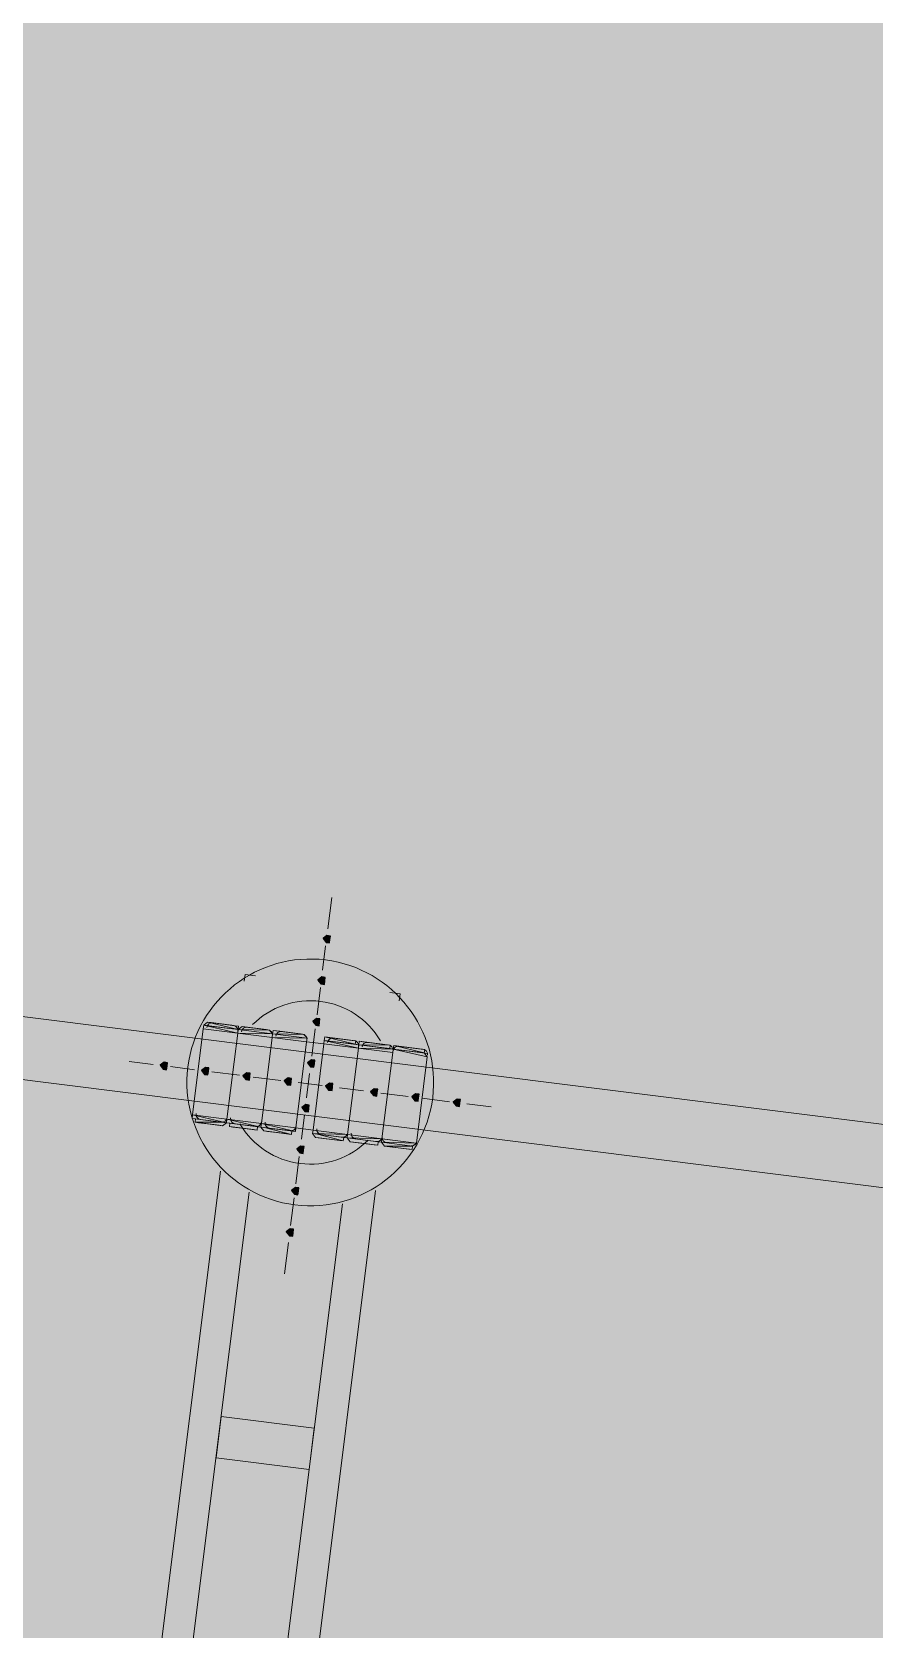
# Model space of a CAD drawing. Header units: metres. Extents: x -4 to 509425, y 7549 to 4732445.
# Drawn here: x 475989.412 to 475991.465, y 4719754.447 to 4719758.336 of the extents above; entities that cross this region are included whole.
import ezdxf

# ---------------------------------------------------------------- set-up
doc = ezdxf.new("R2010")
doc.units = ezdxf.units.M
doc.header["$LTSCALE"] = 0.01
doc.header["$MEASUREMENT"] = 0
doc.layers.get('0').update_dxf_attribs({"lineweight": 0})
doc.layers.add('_SUBESTACIÓN', color=1, linetype='Continuous')
doc.layers.add('SUBESTACION LA VID', color=253, linetype='Continuous')

# ---------------------------------------------------------------- blocks, each defined once
blk = doc.blocks.new('A$Cfff6051d')
at = {"layer": 'SUBESTACION LA VID', "transparency": 33554687}
h = blk.add_hatch(color=256, dxfattribs=at)
h.dxf.hatch_style = 2
h.paths.add_polyline_path([(475990.1388, 4719756.1262), (475990.1398, 4719756.1346), (475990.1314, 4719756.1357), (475990.122, 4719756.1283), (475990.1293, 4719756.1189), (475990.1377, 4719756.1178)])
h = blk.add_hatch(color=256, dxfattribs=at)
h.dxf.hatch_style = 2
h.paths.add_polyline_path([(475990.1261, 4719756.0254), (475990.1272, 4719756.0338), (475990.1188, 4719756.0349), (475990.1093, 4719756.0275), (475990.1167, 4719756.0181), (475990.1251, 4719756.017)])
h = blk.add_hatch(color=256, dxfattribs=at)
h.dxf.hatch_style = 2
h.paths.add_polyline_path([(475990.1135, 4719755.9246), (475990.1145, 4719755.933), (475990.1061, 4719755.9341), (475990.0967, 4719755.9267), (475990.104, 4719755.9173), (475990.1124, 4719755.9162)])
h = blk.add_hatch(color=256, dxfattribs=at)
h.dxf.hatch_style = 2
h.paths.add_polyline_path([(475989.7417, 4719755.8176), (475989.7428, 4719755.826), (475989.7344, 4719755.8271), (475989.7249, 4719755.8198), (475989.7323, 4719755.8103), (475989.7407, 4719755.8092)])
h = blk.add_hatch(color=256, dxfattribs=at)
h.dxf.hatch_style = 2
h.paths.add_polyline_path([(475989.8425, 4719755.805), (475989.8436, 4719755.8134), (475989.8352, 4719755.8145), (475989.8257, 4719755.8071), (475989.8331, 4719755.7977), (475989.8415, 4719755.7966)])
h = blk.add_hatch(color=256, dxfattribs=at)
h.dxf.hatch_style = 2
h.paths.add_polyline_path([(475989.9433, 4719755.7924), (475989.9444, 4719755.8008), (475989.936, 4719755.8018), (475989.9265, 4719755.7945), (475989.9339, 4719755.785), (475989.9423, 4719755.784)])
h = blk.add_hatch(color=256, dxfattribs=at)
h.dxf.hatch_style = 2
h.paths.add_polyline_path([(475990.1008, 4719755.8238), (475990.1019, 4719755.8322), (475990.0935, 4719755.8333), (475990.084, 4719755.8259), (475990.0914, 4719755.8165), (475990.0998, 4719755.8154)])
h = blk.add_hatch(color=256, dxfattribs=at)
h.dxf.hatch_style = 2
h.paths.add_polyline_path([(475990.0441, 4719755.7797), (475990.0452, 4719755.7881), (475990.0368, 4719755.7892), (475990.0273, 4719755.7818), (475990.0347, 4719755.7724), (475990.0431, 4719755.7713)])
h = blk.add_hatch(color=256, dxfattribs=at)
h.dxf.hatch_style = 2
h.paths.add_polyline_path([(475990.1449, 4719755.7671), (475990.146, 4719755.7755), (475990.1376, 4719755.7765), (475990.1281, 4719755.7692), (475990.1355, 4719755.7597), (475990.1439, 4719755.7587)])
h = blk.add_hatch(color=256, dxfattribs=at)
h.dxf.hatch_style = 2
h.paths.add_polyline_path([(475990.2541, 4719755.7534), (475990.2552, 4719755.7618), (475990.2468, 4719755.7629), (475990.2373, 4719755.7555), (475990.2447, 4719755.7461), (475990.2531, 4719755.745)])
h = blk.add_hatch(color=256, dxfattribs=at)
h.dxf.hatch_style = 2
h.paths.add_polyline_path([(475990.0871, 4719755.7146), (475990.0882, 4719755.723), (475990.0798, 4719755.7241), (475990.0703, 4719755.7167), (475990.0777, 4719755.7073), (475990.0861, 4719755.7062)])
h = blk.add_hatch(color=256, dxfattribs=at)
h.dxf.hatch_style = 2
h.paths.add_polyline_path([(475990.3549, 4719755.7408), (475990.356, 4719755.7492), (475990.3476, 4719755.7502), (475990.3381, 4719755.7429), (475990.3455, 4719755.7334), (475990.3539, 4719755.7324)])
h = blk.add_hatch(color=256, dxfattribs=at)
h.dxf.hatch_style = 2
h.paths.add_polyline_path([(475990.4557, 4719755.7281), (475990.4568, 4719755.7365), (475990.4484, 4719755.7376), (475990.4389, 4719755.7302), (475990.4463, 4719755.7208), (475990.4547, 4719755.7197)])
h = blk.add_hatch(color=256, dxfattribs=at)
h.dxf.hatch_style = 2
h.paths.add_polyline_path([(475990.0745, 4719755.6138), (475990.0756, 4719755.6222), (475990.0672, 4719755.6233), (475990.0577, 4719755.6159), (475990.0651, 4719755.6065), (475990.0735, 4719755.6054)])
h = blk.add_hatch(color=256, dxfattribs=at)
h.dxf.hatch_style = 2
h.paths.add_polyline_path([(475990.0619, 4719755.513), (475990.0629, 4719755.5214), (475990.0545, 4719755.5225), (475990.0451, 4719755.5151), (475990.0524, 4719755.5057), (475990.0608, 4719755.5046)])
h = blk.add_hatch(color=256, dxfattribs=at)
h.dxf.hatch_style = 2
h.paths.add_polyline_path([(475990.0492, 4719755.4122), (475990.0503, 4719755.4206), (475990.0419, 4719755.4217), (475990.0324, 4719755.4143), (475990.0398, 4719755.4049), (475990.0482, 4719755.4038)])
at = {"layer": 'SUBESTACION LA VID', "lineweight": 15}
for p, q in [((476071.4612, 4719745.6493), (475975.7142, 4719757.6531)), ((476071.4423, 4719745.4981), (475975.6953, 4719757.5019)), ((475990.1335, 4719756.1525), (475990.143, 4719756.2281)), ((475990.1209, 4719756.0517), (475990.1282, 4719756.1105)), ((475990.1072, 4719755.9425), (475990.1156, 4719756.0097)), ((475989.8489, 4719755.9237), (475989.8993, 4719755.9173)), ((475989.8036, 4719755.699), (475989.8299, 4719755.909)), ((475989.8876, 4719755.6884), (475989.914, 4719755.8984)), ((475989.914, 4719755.8984), (475989.8876, 4719755.6884)), ((475989.9329, 4719755.9131), (475989.9833, 4719755.9068)), ((475989.9716, 4719755.6779), (475989.998, 4719755.8879)), ((475989.998, 4719755.8879), (475989.9716, 4719755.6779)), ((475990.0169, 4719755.9026), (475990.0673, 4719755.8963)), ((475990.082, 4719755.8774), (475990.0556, 4719755.6674)), ((475990.0945, 4719755.8417), (475990.103, 4719755.9089)), ((475990.1933, 4719755.8805), (475990.1429, 4719755.8868)), ((475990.2773, 4719755.87), (475990.2269, 4719755.8763)), ((475990.124, 4719755.8721), (475990.0976, 4719755.6621)), ((475990.1816, 4719755.6516), (475990.208, 4719755.8616)), ((475990.208, 4719755.8616), (475990.1816, 4719755.6516)), ((475990.2656, 4719755.641), (475990.292, 4719755.851)), ((475990.292, 4719755.851), (475990.2656, 4719755.641)), ((475990.3613, 4719755.8594), (475990.3025, 4719755.8668)), ((475990.3496, 4719755.6305), (475990.376, 4719755.8405)), ((475989.6493, 4719755.8292), (475989.7081, 4719755.8219)), ((475989.7501, 4719755.8166), (475989.8089, 4719755.8092)), ((475989.8509, 4719755.804), (475989.9181, 4719755.7955)), ((475990.0819, 4719755.7409), (475990.0893, 4719755.7997)), ((475989.9517, 4719755.7913), (475990.0189, 4719755.7829)), ((475990.0609, 4719755.7776), (475990.1197, 4719755.7703)), ((475990.1617, 4719755.765), (475990.2205, 4719755.7576)), ((475990.2625, 4719755.7524), (475990.3297, 4719755.7439)), ((475990.3633, 4719755.7397), (475990.4305, 4719755.7313)), ((475990.4725, 4719755.726), (475990.5313, 4719755.7186)), ((475990.0693, 4719755.6401), (475990.0766, 4719755.6989)), ((475989.8687, 4719755.6737), (475989.8183, 4719755.6801)), ((475989.9527, 4719755.6632), (475989.9023, 4719755.6695)), ((475990.0367, 4719755.6527), (475989.9863, 4719755.659)), ((475990.1123, 4719755.6432), (475990.1627, 4719755.6369)), ((475990.1963, 4719755.6327), (475990.2467, 4719755.6263)), ((475990.2719, 4719755.6232), (475990.3307, 4719755.6158)), ((475990.0556, 4719755.5309), (475990.064, 4719755.5981)), ((475989.8718, 4719755.5624), (475989.4937, 4719752.5467)), ((475989.5757, 4719752.5876), (475989.9422, 4719755.5109)), ((475990.2498, 4719755.515), (475989.8718, 4719752.4993)), ((475990.0429, 4719755.4301), (475990.0514, 4719755.4973)), ((475989.8025, 4719752.5592), (475990.169, 4719755.4825)), ((475990.0282, 4719755.3124), (475990.0377, 4719755.3881))]:
    blk.add_line(p, q, dxfattribs=at)
at = {"layer": 'SUBESTACION LA VID', "lineweight": 0}
for p, q in [((475989.831, 4719755.9174), (475989.914, 4719755.8984)), ((475989.8394, 4719755.9163), (475989.915, 4719755.9068)), ((475989.8405, 4719755.9247), (475989.8993, 4719755.9173)), ((475989.8405, 4719755.9247), (475989.9077, 4719755.9163)), ((475989.8405, 4719755.9247), (475989.9077, 4719755.9163)), ((475989.8405, 4719755.9247), (475989.9077, 4719755.9163)), ((475989.8405, 4719755.9247), (475989.9077, 4719755.9163)), ((475989.8405, 4719755.9247), (475989.9077, 4719755.9163)), ((475989.8405, 4719755.9247), (475989.915, 4719755.9068)), ((475989.9245, 4719755.9142), (475989.9833, 4719755.9068)), ((475989.9245, 4719755.9142), (475989.9917, 4719755.9058)), ((475989.9245, 4719755.9142), (475989.9917, 4719755.9058)), ((475989.9245, 4719755.9142), (475989.9917, 4719755.9058)), ((475989.8299, 4719755.909), (475989.998, 4719755.8879)), ((475989.8299, 4719755.909), (475990.082, 4719755.8774)), ((475989.915, 4719755.9068), (475989.9917, 4719755.9058)), ((475989.915, 4719755.9068), (475989.999, 4719755.8963)), ((475989.915, 4719755.9068), (475989.999, 4719755.8963)), ((475989.998, 4719755.8879), (475990.083, 4719755.8858)), ((475989.999, 4719755.8963), (475990.083, 4719755.8858)), ((475990.0001, 4719755.9047), (475990.0757, 4719755.8952)), ((475990.0085, 4719755.9037), (475990.0757, 4719755.8952)), ((475990.0169, 4719755.9026), (475990.0757, 4719755.8952)), ((475990.125, 4719755.8805), (475990.2006, 4719755.871)), ((475990.125, 4719755.8805), (475990.2006, 4719755.871)), ((475990.125, 4719755.8805), (475990.209, 4719755.87)), ((475990.1261, 4719755.8889), (475990.2017, 4719755.8794)), ((475990.1261, 4719755.8889), (475990.2006, 4719755.871)), ((475990.1345, 4719755.8879), (475990.2017, 4719755.8794)), ((475990.1345, 4719755.8879), (475990.2017, 4719755.8794)), ((475990.1345, 4719755.8879), (475990.2017, 4719755.8794)), ((475990.2101, 4719755.8784), (475990.2857, 4719755.8689)), ((475990.2185, 4719755.8773), (475990.2773, 4719755.87)), ((475990.2185, 4719755.8773), (475990.2857, 4719755.8689)), ((475990.2185, 4719755.8773), (475990.2857, 4719755.8689)), ((475990.2185, 4719755.8773), (475990.2857, 4719755.8689)), ((475990.2269, 4719755.8763), (475990.2773, 4719755.87)), ((475990.292, 4719755.851), (475990.124, 4719755.8721)), ((475990.208, 4719755.8616), (475990.293, 4719755.8594)), ((475990.209, 4719755.87), (475990.2857, 4719755.8689)), ((475990.209, 4719755.87), (475990.2846, 4719755.8605)), ((475990.209, 4719755.87), (475990.2846, 4719755.8605)), ((475990.209, 4719755.87), (475990.293, 4719755.8594)), ((475990.293, 4719755.8594), (475990.376, 4719755.8405)), ((475990.2941, 4719755.8678), (475990.3697, 4719755.8584)), ((475990.3025, 4719755.8668), (475990.3613, 4719755.8594)), ((475990.3025, 4719755.8668), (475990.3697, 4719755.8584)), ((475990.3025, 4719755.8668), (475990.3697, 4719755.8584)), ((475989.8866, 4719755.68), (475989.8026, 4719755.6906)), ((475989.8876, 4719755.6884), (475989.8036, 4719755.699)), ((475989.8866, 4719755.68), (475989.8036, 4719755.699)), ((475989.8782, 4719755.6811), (475989.8099, 4719755.6811)), ((475989.8771, 4719755.6727), (475989.8099, 4719755.6811)), ((475989.8771, 4719755.6727), (475989.8099, 4719755.6811)), ((475989.8771, 4719755.6727), (475989.8099, 4719755.6811)), ((475989.8687, 4719755.6737), (475989.8099, 4719755.6811)), ((475989.8866, 4719755.68), (475989.811, 4719755.6895)), ((475989.9716, 4719755.6779), (475989.8876, 4719755.6884)), ((475989.9706, 4719755.6695), (475989.8866, 4719755.68)), ((475989.9622, 4719755.6706), (475989.8866, 4719755.68)), ((475989.9611, 4719755.6622), (475989.8939, 4719755.6706)), ((475989.9611, 4719755.6622), (475989.8939, 4719755.6706)), ((475989.9611, 4719755.6622), (475989.8939, 4719755.6706)), ((475989.9611, 4719755.6622), (475989.8939, 4719755.6706)), ((475989.9527, 4719755.6632), (475989.8939, 4719755.6706)), ((475989.9622, 4719755.6706), (475989.895, 4719755.679)), ((475990.0462, 4719755.66), (475989.9706, 4719755.6695)), ((475990.0462, 4719755.66), (475989.9706, 4719755.6695)), ((475990.0546, 4719755.659), (475989.9716, 4719755.6779)), ((475990.0451, 4719755.6516), (475989.9779, 4719755.66)), ((475990.0451, 4719755.6516), (475989.9779, 4719755.66)), ((475990.0451, 4719755.6516), (475989.9779, 4719755.66)), ((475990.0367, 4719755.6527), (475989.9779, 4719755.66)), ((475990.0451, 4719755.6516), (475989.979, 4719755.6684)), ((475990.1816, 4719755.6516), (475990.0966, 4719755.6537)), ((475990.1806, 4719755.6432), (475990.0966, 4719755.6537)), ((475990.1722, 4719755.6442), (475990.0966, 4719755.6537)), ((475990.1722, 4719755.6442), (475990.0966, 4719755.6537)), ((475990.1816, 4719755.6516), (475990.0976, 4719755.6621)), ((475990.1711, 4719755.6358), (475990.1039, 4719755.6442)), ((475990.1711, 4719755.6358), (475990.1039, 4719755.6442)), ((475990.1627, 4719755.6369), (475990.1039, 4719755.6442)), ((475990.1711, 4719755.6358), (475990.105, 4719755.6526)), ((475990.1627, 4719755.6369), (475990.1123, 4719755.6432)), ((475990.2562, 4719755.6337), (475990.1806, 4719755.6432)), ((475990.2562, 4719755.6337), (475990.1806, 4719755.6432)), ((475990.2551, 4719755.6253), (475990.1879, 4719755.6337)), ((475990.2551, 4719755.6253), (475990.1879, 4719755.6337)), ((475990.2551, 4719755.6253), (475990.1879, 4719755.6337)), ((475990.2467, 4719755.6263), (475990.1879, 4719755.6337)), ((475990.3496, 4719755.6305), (475990.2646, 4719755.6326)), ((475990.3402, 4719755.6232), (475990.2646, 4719755.6326)), ((475990.3402, 4719755.6232), (475990.2646, 4719755.6326)), ((475990.3402, 4719755.6232), (475990.2646, 4719755.6326)), ((475990.3402, 4719755.6232), (475990.2719, 4719755.6232)), ((475990.3391, 4719755.6148), (475990.2719, 4719755.6232)), ((475990.3391, 4719755.6148), (475990.2719, 4719755.6232)), ((475990.3307, 4719755.6158), (475990.2719, 4719755.6232)), ((475990.3307, 4719755.6158), (475990.2719, 4719755.6232))]:
    blk.add_line(p, q, dxfattribs=at)
at = {"layer": 'SUBESTACION LA VID', "lineweight": 15}
for points in [[(476071.4423, 4719745.4981), (476071.4612, 4719745.6493), (475975.7142, 4719757.6531), (475975.6953, 4719757.5019), (476071.4423, 4719745.4981)], [(475989.9571, 4719756.0381), (475989.9319, 4719756.0412), (475989.9297, 4719756.0244)], [(475990.2847, 4719755.997), (475990.3099, 4719755.9939), (475990.3078, 4719755.9771)], [(475990.2299, 4719755.6285), (475990.2467, 4719755.6263), (475990.2551, 4719755.6253), (475990.2562, 4719755.6337), (475990.2646, 4719755.6326), (475990.2656, 4719755.641), (475990.2646, 4719755.6326), (475990.2719, 4719755.6232), (475990.3307, 4719755.6158), (475990.3391, 4719755.6148), (475990.3402, 4719755.6232), (475990.3496, 4719755.6305), (475990.376, 4719755.8405), (475990.3686, 4719755.85), (475990.3697, 4719755.8584), (475990.3613, 4719755.8594), (475990.3025, 4719755.8668), (475990.2941, 4719755.8678), (475990.293, 4719755.8594), (475990.292, 4719755.851), (475990.293, 4719755.8594), (475990.2846, 4719755.8605), (475990.2857, 4719755.8689), (475990.2773, 4719755.87), (475990.2269, 4719755.8763), (475990.2185, 4719755.8773), (475990.2101, 4719755.8784), (475990.209, 4719755.87), (475990.208, 4719755.8616), (475990.209, 4719755.87), (475990.2006, 4719755.871), (475990.2017, 4719755.8794), (475990.1933, 4719755.8805), (475990.1429, 4719755.8868), (475990.1345, 4719755.8879), (475990.1261, 4719755.8889), (475990.125, 4719755.8805), (475990.124, 4719755.8721), (475990.082, 4719755.8774), (475990.083, 4719755.8858), (475990.0757, 4719755.8952), (475990.0673, 4719755.8963), (475990.0169, 4719755.9026), (475990.0085, 4719755.9037), (475990.0001, 4719755.9047), (475989.999, 4719755.8963), (475989.998, 4719755.8879), (475989.999, 4719755.8963), (475989.9917, 4719755.9058), (475989.9833, 4719755.9068), (475989.9329, 4719755.9131), (475989.9245, 4719755.9142), (475989.915, 4719755.9068), (475989.914, 4719755.8984), (475989.915, 4719755.9068), (475989.9161, 4719755.9152), (475989.9077, 4719755.9163), (475989.8993, 4719755.9173), (475989.8489, 4719755.9237), (475989.8405, 4719755.9247), (475989.831, 4719755.9174), (475989.8299, 4719755.909), (475989.8036, 4719755.699), (475989.8026, 4719755.6906), (475989.811, 4719755.6895), (475989.8099, 4719755.6811), (475989.8183, 4719755.6801), (475989.8687, 4719755.6737), (475989.8771, 4719755.6727), (475989.8866, 4719755.68), (475989.8876, 4719755.6884), (475989.8866, 4719755.68), (475989.895, 4719755.679), (475989.8939, 4719755.6706), (475989.9023, 4719755.6695), (475989.9527, 4719755.6632), (475989.9611, 4719755.6622), (475989.9622, 4719755.6706), (475989.9706, 4719755.6695), (475989.9716, 4719755.6779), (475989.9706, 4719755.6695), (475989.9779, 4719755.66), (475989.9863, 4719755.659), (475990.0367, 4719755.6527), (475990.0451, 4719755.6516), (475990.0462, 4719755.66), (475990.0546, 4719755.659), (475990.0556, 4719755.6674), (475990.0976, 4719755.6621), (475990.0966, 4719755.6537), (475990.1039, 4719755.6442), (475990.1123, 4719755.6432), (475990.1627, 4719755.6369), (475990.1711, 4719755.6358), (475990.1722, 4719755.6442), (475990.1806, 4719755.6432), (475990.1816, 4719755.6516), (475990.1806, 4719755.6432), (475990.1879, 4719755.6337), (475990.1963, 4719755.6327), (475990.2299, 4719755.6285)], [(475990.1005, 4719754.9365), (475990.0879, 4719754.8357), (475989.8611, 4719754.8641), (475989.8737, 4719754.9649), (475990.1005, 4719754.9365)]]:
    blk.add_lwpolyline(points, dxfattribs=at)
at = {"layer": 'SUBESTACION LA VID'}
for points in [[(475990.1388, 4719756.1262), (475990.1398, 4719756.1346), (475990.1314, 4719756.1357), (475990.122, 4719756.1283), (475990.1293, 4719756.1189), (475990.1377, 4719756.1178)], [(475990.1261, 4719756.0254), (475990.1272, 4719756.0338), (475990.1188, 4719756.0349), (475990.1093, 4719756.0275), (475990.1167, 4719756.0181), (475990.1251, 4719756.017)], [(475990.1135, 4719755.9246), (475990.1145, 4719755.933), (475990.1061, 4719755.9341), (475990.0967, 4719755.9267), (475990.104, 4719755.9173), (475990.1124, 4719755.9162)], [(475989.7417, 4719755.8176), (475989.7428, 4719755.826), (475989.7344, 4719755.8271), (475989.7249, 4719755.8198), (475989.7323, 4719755.8103), (475989.7407, 4719755.8092)], [(475989.8425, 4719755.805), (475989.8436, 4719755.8134), (475989.8352, 4719755.8145), (475989.8257, 4719755.8071), (475989.8331, 4719755.7977), (475989.8415, 4719755.7966)], [(475989.9433, 4719755.7924), (475989.9444, 4719755.8008), (475989.936, 4719755.8018), (475989.9265, 4719755.7945), (475989.9339, 4719755.785), (475989.9423, 4719755.784)], [(475990.1008, 4719755.8238), (475990.1019, 4719755.8322), (475990.0935, 4719755.8333), (475990.084, 4719755.8259), (475990.0914, 4719755.8165), (475990.0998, 4719755.8154)], [(475990.0441, 4719755.7797), (475990.0452, 4719755.7881), (475990.0368, 4719755.7892), (475990.0273, 4719755.7818), (475990.0347, 4719755.7724), (475990.0431, 4719755.7713)], [(475990.1449, 4719755.7671), (475990.146, 4719755.7755), (475990.1376, 4719755.7765), (475990.1281, 4719755.7692), (475990.1355, 4719755.7597), (475990.1439, 4719755.7587)], [(475990.2541, 4719755.7534), (475990.2552, 4719755.7618), (475990.2468, 4719755.7629), (475990.2373, 4719755.7555), (475990.2447, 4719755.7461), (475990.2531, 4719755.745)], [(475990.0871, 4719755.7146), (475990.0882, 4719755.723), (475990.0798, 4719755.7241), (475990.0703, 4719755.7167), (475990.0777, 4719755.7073), (475990.0861, 4719755.7062)], [(475990.3549, 4719755.7408), (475990.356, 4719755.7492), (475990.3476, 4719755.7502), (475990.3381, 4719755.7429), (475990.3455, 4719755.7334), (475990.3539, 4719755.7324)], [(475990.4557, 4719755.7281), (475990.4568, 4719755.7365), (475990.4484, 4719755.7376), (475990.4389, 4719755.7302), (475990.4463, 4719755.7208), (475990.4547, 4719755.7197)], [(475990.0745, 4719755.6138), (475990.0756, 4719755.6222), (475990.0672, 4719755.6233), (475990.0577, 4719755.6159), (475990.0651, 4719755.6065), (475990.0735, 4719755.6054)], [(475990.0619, 4719755.513), (475990.0629, 4719755.5214), (475990.0545, 4719755.5225), (475990.0451, 4719755.5151), (475990.0524, 4719755.5057), (475990.0608, 4719755.5046)], [(475990.0492, 4719755.4122), (475990.0503, 4719755.4206), (475990.0419, 4719755.4217), (475990.0324, 4719755.4143), (475990.0398, 4719755.4049), (475990.0482, 4719755.4038)]]:
    blk.add_lwpolyline(points, close=True, dxfattribs=at)
at = {"layer": 'SUBESTACION LA VID', "lineweight": 0}
for points in [[(475990.1388, 4719756.1262), (475990.1398, 4719756.1346), (475990.1314, 4719756.1357), (475990.122, 4719756.1283), (475990.1293, 4719756.1189), (475990.1377, 4719756.1178)], [(475990.1261, 4719756.0254), (475990.1272, 4719756.0338), (475990.1188, 4719756.0349), (475990.1093, 4719756.0275), (475990.1167, 4719756.0181), (475990.1251, 4719756.017)], [(475990.1135, 4719755.9246), (475990.1145, 4719755.933), (475990.1061, 4719755.9341), (475990.0967, 4719755.9267), (475990.104, 4719755.9173), (475990.1124, 4719755.9162)], [(475989.7417, 4719755.8176), (475989.7428, 4719755.826), (475989.7344, 4719755.8271), (475989.7249, 4719755.8198), (475989.7323, 4719755.8103), (475989.7407, 4719755.8092)], [(475989.8425, 4719755.805), (475989.8436, 4719755.8134), (475989.8352, 4719755.8145), (475989.8257, 4719755.8071), (475989.8331, 4719755.7977), (475989.8415, 4719755.7966)], [(475989.9433, 4719755.7924), (475989.9444, 4719755.8008), (475989.936, 4719755.8018), (475989.9265, 4719755.7945), (475989.9339, 4719755.785), (475989.9423, 4719755.784)], [(475990.1008, 4719755.8238), (475990.1019, 4719755.8322), (475990.0935, 4719755.8333), (475990.084, 4719755.8259), (475990.0914, 4719755.8165), (475990.0998, 4719755.8154)], [(475990.0441, 4719755.7797), (475990.0452, 4719755.7881), (475990.0368, 4719755.7892), (475990.0273, 4719755.7818), (475990.0347, 4719755.7724), (475990.0431, 4719755.7713)], [(475990.1449, 4719755.7671), (475990.146, 4719755.7755), (475990.1376, 4719755.7765), (475990.1281, 4719755.7692), (475990.1355, 4719755.7597), (475990.1439, 4719755.7587)], [(475990.2541, 4719755.7534), (475990.2552, 4719755.7618), (475990.2468, 4719755.7629), (475990.2373, 4719755.7555), (475990.2447, 4719755.7461), (475990.2531, 4719755.745)], [(475990.0871, 4719755.7146), (475990.0882, 4719755.723), (475990.0798, 4719755.7241), (475990.0703, 4719755.7167), (475990.0777, 4719755.7073), (475990.0861, 4719755.7062)], [(475990.3549, 4719755.7408), (475990.356, 4719755.7492), (475990.3476, 4719755.7502), (475990.3381, 4719755.7429), (475990.3455, 4719755.7334), (475990.3539, 4719755.7324)], [(475990.4557, 4719755.7281), (475990.4568, 4719755.7365), (475990.4484, 4719755.7376), (475990.4389, 4719755.7302), (475990.4463, 4719755.7208), (475990.4547, 4719755.7197)], [(475990.0745, 4719755.6138), (475990.0756, 4719755.6222), (475990.0672, 4719755.6233), (475990.0577, 4719755.6159), (475990.0651, 4719755.6065), (475990.0735, 4719755.6054)], [(475990.0619, 4719755.513), (475990.0629, 4719755.5214), (475990.0545, 4719755.5225), (475990.0451, 4719755.5151), (475990.0524, 4719755.5057), (475990.0608, 4719755.5046)], [(475990.0492, 4719755.4122), (475990.0503, 4719755.4206), (475990.0419, 4719755.4217), (475990.0324, 4719755.4143), (475990.0398, 4719755.4049), (475990.0482, 4719755.4038)]]:
    blk.add_lwpolyline(points, close=True, dxfattribs=at)
for points in [[(475989.831, 4719755.9174), (475989.915, 4719755.9068), (475989.831, 4719755.9174)], [(475989.915, 4719755.9068), (475989.999, 4719755.8963), (475989.915, 4719755.9068), (475989.831, 4719755.9174)], [(475989.9245, 4719755.9142), (475989.9917, 4719755.9058), (475989.9245, 4719755.9142)], [(475990.083, 4719755.8858), (475989.999, 4719755.8963), (475989.914, 4719755.8984)], [(475990.0757, 4719755.8952), (475989.999, 4719755.8963), (475990.083, 4719755.8858)], [(475990.0085, 4719755.9037), (475990.0757, 4719755.8952), (475990.0085, 4719755.9037)], [(475990.377, 4719755.8489), (475990.293, 4719755.8594), (475990.209, 4719755.87), (475990.125, 4719755.8805), (475990.208, 4719755.8616)], [(475990.1933, 4719755.8805), (475990.1345, 4719755.8879), (475990.2017, 4719755.8794)], [(475990.2941, 4719755.8678), (475990.3686, 4719755.85), (475990.293, 4719755.8594)], [(475990.293, 4719755.8594), (475990.3686, 4719755.85), (475990.293, 4719755.8594)], [(475990.3025, 4719755.8668), (475990.3613, 4719755.8594), (475990.3025, 4719755.8668)], [(475989.8866, 4719755.68), (475989.8026, 4719755.6906), (475989.8866, 4719755.68)], [(475990.0546, 4719755.659), (475989.9706, 4719755.6695), (475989.8866, 4719755.68), (475989.811, 4719755.6895)], [(475989.8876, 4719755.6884), (475989.9716, 4719755.6779), (475990.0556, 4719755.6674), (475989.9716, 4719755.6779)], [(475989.8876, 4719755.6884), (475989.9706, 4719755.6695), (475990.0546, 4719755.659)], [(475990.0966, 4719755.6537), (475990.1806, 4719755.6432), (475990.2562, 4719755.6337)], [(475990.0966, 4719755.6537), (475990.1806, 4719755.6432), (475990.2562, 4719755.6337)], [(475990.0976, 4719755.6621), (475990.3496, 4719755.6305), (475990.1816, 4719755.6516)], [(475990.2656, 4719755.641), (475990.1806, 4719755.6432), (475990.2646, 4719755.6326)], [(475990.1816, 4719755.6516), (475990.2656, 4719755.641), (475990.3496, 4719755.6305)], [(475990.2467, 4719755.6263), (475990.1963, 4719755.6327), (475990.2467, 4719755.6263)], [(475990.3402, 4719755.6232), (475990.2646, 4719755.6326), (475990.3402, 4719755.6232)]]:
    blk.add_lwpolyline(points, dxfattribs=at)
at = {"layer": 'SUBESTACION LA VID'}
for points in [[(475976.8769, 4719766.927), (475976.8769, 4719766.927), (475976.8959, 4719767.0782), (475976.8959, 4719767.0782), (475976.8959, 4719767.0782), (476072.6239, 4719754.9233), (476072.6239, 4719754.9233), (476072.6239, 4719754.9233), (475976.8769, 4719766.927), (475976.8769, 4719766.927)], [(475976.8959, 4719767.0782), (475976.8959, 4719767.0782), (476072.6239, 4719754.9233), (476072.6239, 4719754.9233), (476072.6239, 4719754.9233), (476072.6429, 4719755.0745), (476072.6429, 4719755.0745), (476072.6429, 4719755.0745), (475976.8959, 4719767.0782), (475976.8959, 4719767.0782)]]:
    blk.add_open_spline(points, degree=3, knots=[0, 0, 0, 0, 1, 1, 1, 2, 2, 2, 3, 3, 3, 3], dxfattribs=at)
at = {"layer": 'SUBESTACION LA VID', "lineweight": 0}
for points in [[(475976.8769, 4719766.927), (475976.8769, 4719766.927), (475976.8959, 4719767.0782), (475976.8959, 4719767.0782), (475976.8959, 4719767.0782), (476072.6239, 4719754.9233), (476072.6239, 4719754.9233), (476072.6239, 4719754.9233), (475976.8769, 4719766.927), (475976.8769, 4719766.927)], [(475976.8959, 4719767.0782), (475976.8959, 4719767.0782), (476072.6239, 4719754.9233), (476072.6239, 4719754.9233), (476072.6239, 4719754.9233), (476072.6429, 4719755.0745), (476072.6429, 4719755.0745), (476072.6429, 4719755.0745), (475976.8959, 4719767.0782), (475976.8959, 4719767.0782)]]:
    blk.add_open_spline(points, degree=3, knots=[0, 0, 0, 0, 1, 1, 1, 2, 2, 2, 3, 3, 3, 3], dxfattribs=at)
at = {"layer": 'SUBESTACION LA VID', "lineweight": 15}
for points, knots in [([(475990.3891, 4719755.7408), (475990.4097, 4719755.9054), (475990.2929, 4719756.0557), (475990.1282, 4719756.0764), (475989.9635, 4719756.097), (475989.8133, 4719755.9802), (475989.7926, 4719755.8155), (475989.772, 4719755.6508), (475989.8888, 4719755.5006), (475990.0535, 4719755.4799), (475990.2182, 4719755.4593), (475990.3684, 4719755.5761), (475990.3891, 4719755.7408)], [0, 0, 0, 0, 1, 1, 1, 2, 2, 2, 3, 3, 3, 4, 4, 4, 4]), ([(475990.2619, 4719755.8798), (475990.2305, 4719755.9326), (475990.1765, 4719755.9679), (475990.1156, 4719755.9755), (475990.0547, 4719755.9832), (475989.9937, 4719755.9623), (475989.9502, 4719755.9189)], [0, 0, 0, 0, 1, 1, 1, 2, 2, 2, 2]), ([(475989.9195, 4719755.6771), (475989.9508, 4719755.624), (475990.0049, 4719755.5884), (475990.0661, 4719755.5807), (475990.1273, 4719755.5731), (475990.1885, 4719755.5942), (475990.232, 4719755.6379)], [0, 0, 0, 0, 1, 1, 1, 2, 2, 2, 2])]:
    blk.add_open_spline(points, degree=3, knots=knots, dxfattribs=at)
for points in [[(475989.8531, 4719755.9231), (475989.8461, 4719755.924), (475989.8397, 4719755.9191), (475989.8389, 4719755.9121)], [(475989.9145, 4719755.9026), (475989.9154, 4719755.9096), (475989.9104, 4719755.9159), (475989.9035, 4719755.9168)], [(475989.9371, 4719755.9126), (475989.9301, 4719755.9135), (475989.9238, 4719755.9085), (475989.9229, 4719755.9016)], [(475989.9985, 4719755.8921), (475989.9994, 4719755.8991), (475989.9944, 4719755.9054), (475989.9875, 4719755.9063)], [(475990.0211, 4719755.9021), (475990.0141, 4719755.9029), (475990.0078, 4719755.898), (475990.0069, 4719755.8911)], [(475990.0825, 4719755.8816), (475990.0834, 4719755.8885), (475990.0784, 4719755.8949), (475990.0715, 4719755.8958)], [(475990.1471, 4719755.8863), (475990.1401, 4719755.8872), (475990.1338, 4719755.8822), (475990.1329, 4719755.8753)], [(475990.2085, 4719755.8658), (475990.2094, 4719755.8727), (475990.2044, 4719755.8791), (475990.1975, 4719755.88)], [(475990.2311, 4719755.8757), (475990.2241, 4719755.8766), (475990.2178, 4719755.8717), (475990.2169, 4719755.8647)], [(475990.2925, 4719755.8552), (475990.2934, 4719755.8622), (475990.2884, 4719755.8686), (475990.2815, 4719755.8694)], [(475990.3067, 4719755.8663), (475990.2997, 4719755.8671), (475990.2934, 4719755.8622), (475990.2925, 4719755.8552)], [(475990.3765, 4719755.8447), (475990.3774, 4719755.8517), (475990.3724, 4719755.858), (475990.3655, 4719755.8589)], [(475989.8125, 4719755.7021), (475989.8117, 4719755.6951), (475989.8166, 4719755.6888), (475989.8236, 4719755.6879)], [(475989.874, 4719755.6816), (475989.8809, 4719755.6807), (475989.8873, 4719755.6857), (475989.8882, 4719755.6926)], [(475989.8966, 4719755.6916), (475989.8957, 4719755.6846), (475989.9006, 4719755.6783), (475989.9076, 4719755.6774)], [(475989.958, 4719755.6711), (475989.9649, 4719755.6702), (475989.9713, 4719755.6751), (475989.9722, 4719755.6821)], [(475989.9806, 4719755.681), (475989.9797, 4719755.6741), (475989.9846, 4719755.6677), (475989.9916, 4719755.6669)], [(475990.042, 4719755.6605), (475990.0489, 4719755.6597), (475990.0553, 4719755.6646), (475990.0562, 4719755.6716)], [(475990.1066, 4719755.6652), (475990.1057, 4719755.6583), (475990.1106, 4719755.6519), (475990.1176, 4719755.6511)], [(475990.168, 4719755.6448), (475990.1749, 4719755.6439), (475990.1813, 4719755.6488), (475990.1822, 4719755.6558)], [(475990.1906, 4719755.6547), (475990.1897, 4719755.6478), (475990.1946, 4719755.6414), (475990.2016, 4719755.6405)], [(475990.252, 4719755.6342), (475990.2589, 4719755.6333), (475990.2653, 4719755.6383), (475990.2662, 4719755.6452)], [(475990.2662, 4719755.6452), (475990.2653, 4719755.6383), (475990.2702, 4719755.6319), (475990.2772, 4719755.6311)], [(475990.336, 4719755.6237), (475990.3429, 4719755.6228), (475990.3493, 4719755.6277), (475990.3502, 4719755.6347)]]:
    blk.add_open_spline(points, degree=3, dxfattribs=at)

msp = doc.modelspace()

# ---------------------------------------------------------------- hatches: boundary and pattern name
at = {"layer": '_SUBESTACIÓN', "transparency": 33554559}
h = msp.add_hatch(color=1, dxfattribs=at)
h.dxf.hatch_style = 1
h.paths.add_polyline_path([(475968.6399, 4719805.825), (476089.9386, 4719790.615), (476078.1686, 4719696.74), (475956.8686, 4719711.9502)])

# ---------------------------------------------------------------- block references
at = {"linetype": 'Continuous'}
msp.add_blockref('A$Cfff6051d', (0, 0), dxfattribs=at)

doc.saveas('drawing.dxf')
